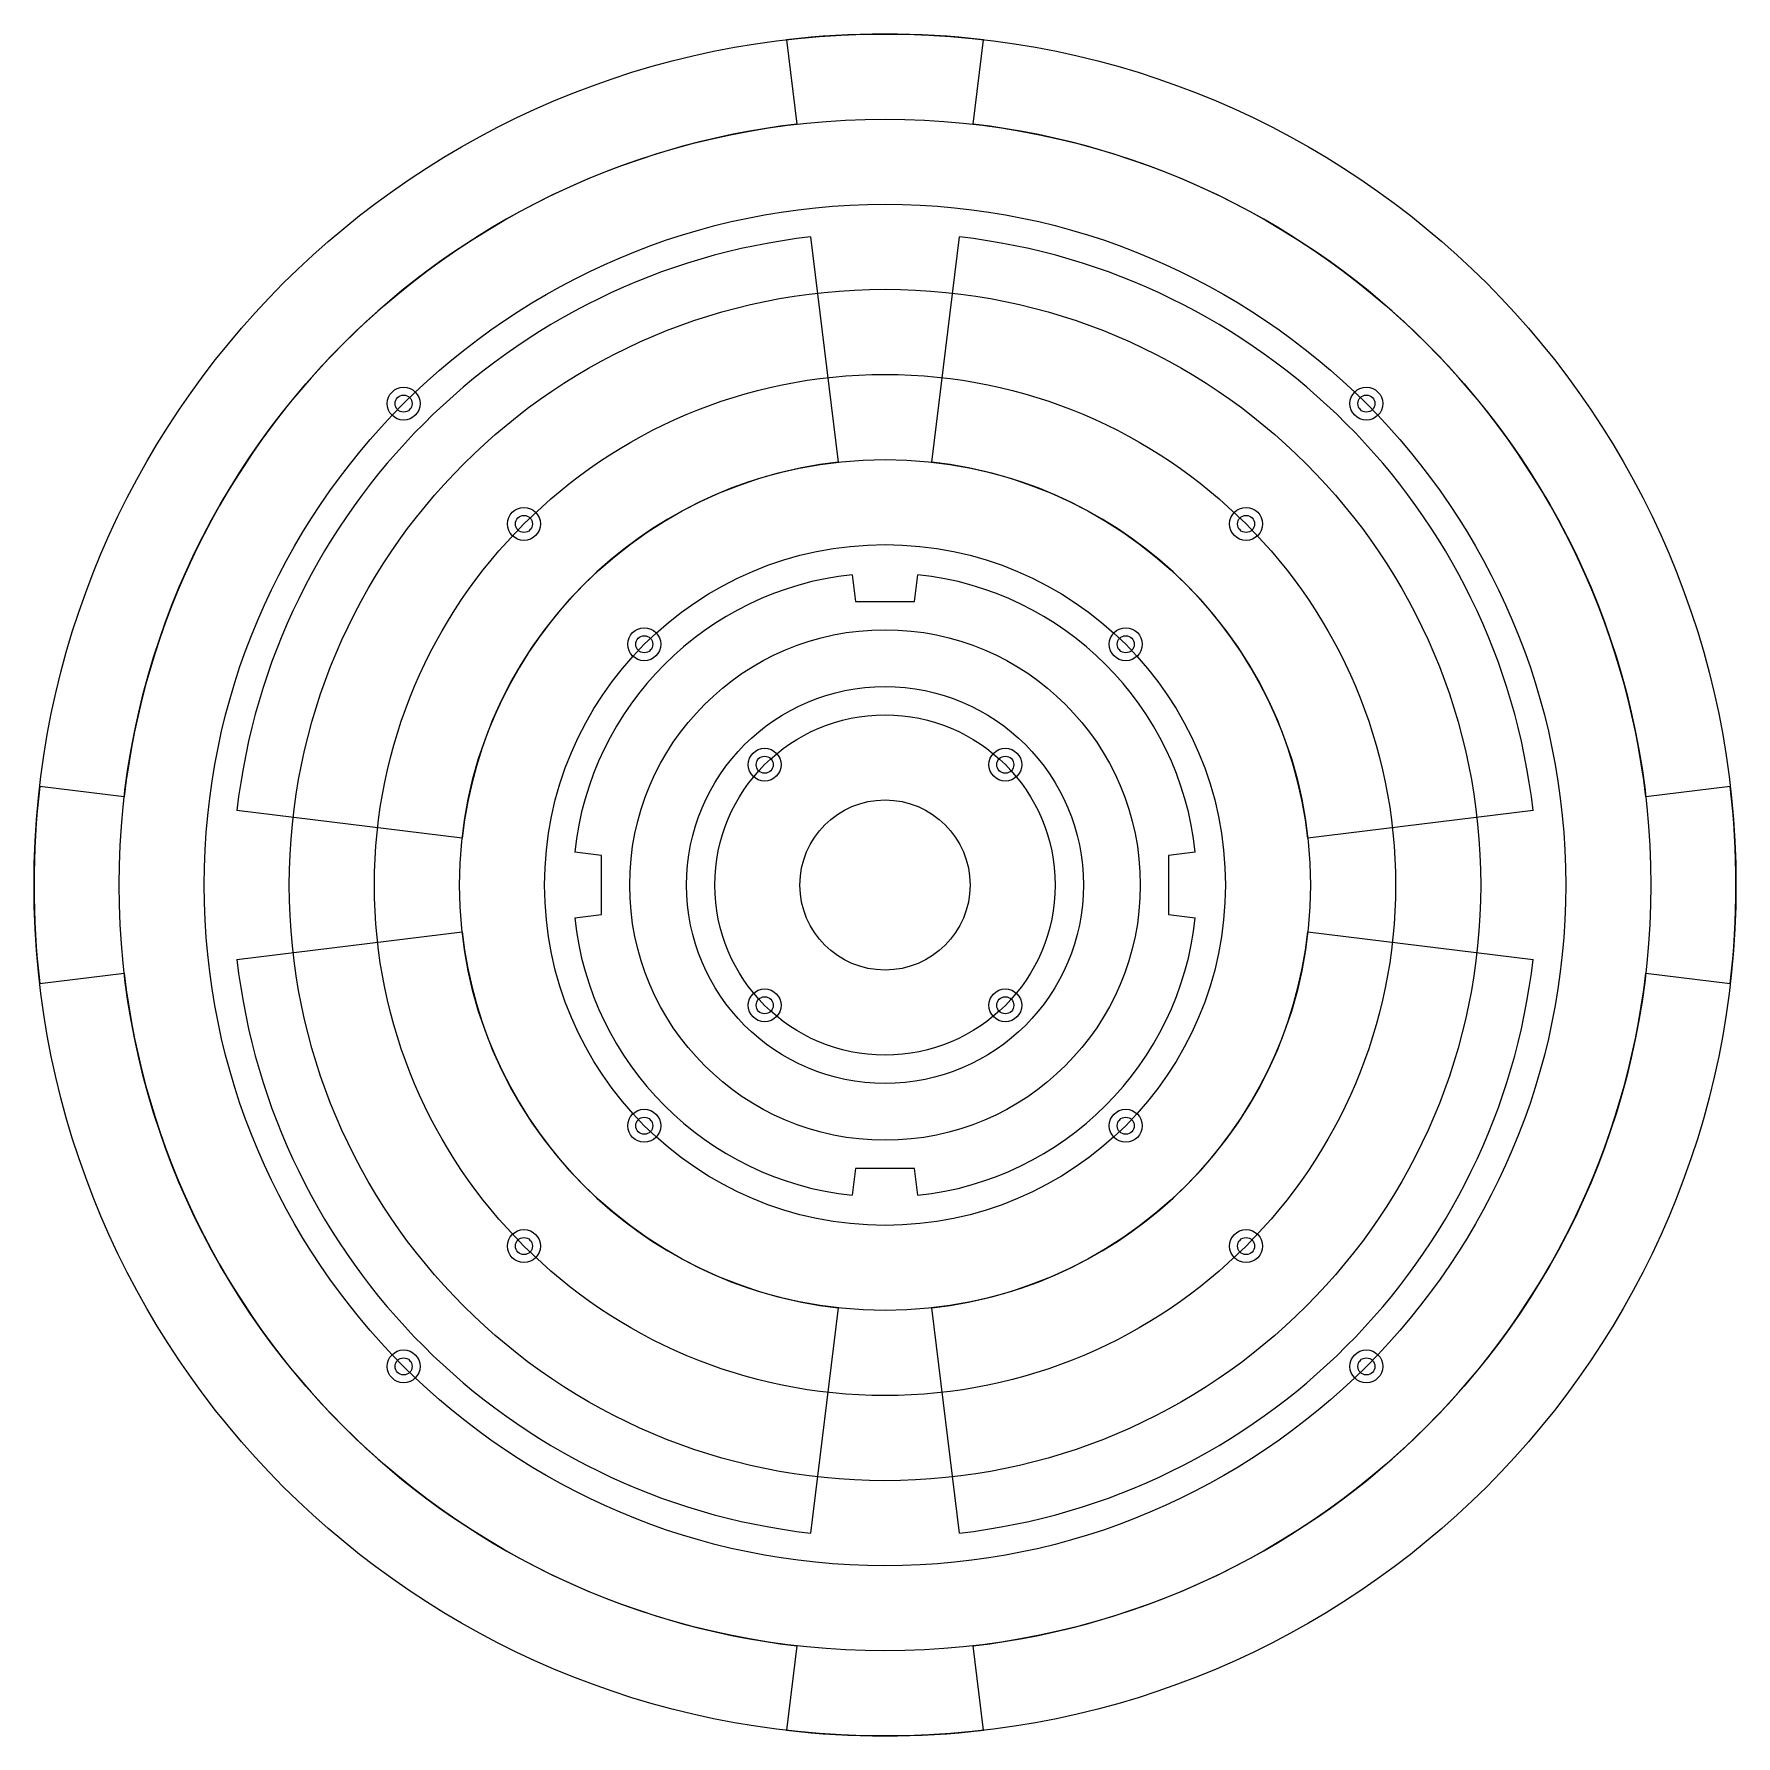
# Model space of a CAD drawing. Header units: millimetres. Extents: x -150 to 150, y -150 to 150.
import ezdxf

# ---------------------------------------------------------------- set-up
doc = ezdxf.new("R2010")
doc.units = ezdxf.units.MM
for name, color, linetype in [('MOUNT_DRILL', 2, 'CONTINUOUS'), ('MOUNT_PAD_OD', 2, 'CONTINUOUS'), ('PCB_OUTLINE', 7, 'CONTINUOUS'), ('RING_BOUNDARIES', 8, 'CONTINUOUS'), ('TARGET_PATTERN', 1, 'CONTINUOUS')]:
    doc.layers.add(name, color=color, linetype=linetype)

msp = doc.modelspace()

# ---------------------------------------------------------------- linework, layer by layer
at = {"layer": 'MOUNT_DRILL'}
for centre in [(-84.85, 84.85), (84.85, 84.85), (-63.64, 63.64), (63.64, 63.64), (-42.43, 42.43), (42.43, 42.43), (-21.21, 21.21), (21.21, 21.21), (-21.21, -21.21), (21.21, -21.21), (-42.43, -42.43), (42.43, -42.43), (-63.64, -63.64), (63.64, -63.64), (-84.85, -84.85), (84.85, -84.85)]:
    msp.add_circle(centre, 1.5, dxfattribs=at)
at = {"layer": 'MOUNT_PAD_OD'}
for centre in [(-84.85, 84.85), (84.85, 84.85), (-63.64, 63.64), (63.64, 63.64), (-42.43, 42.43), (42.43, 42.43), (-21.21, 21.21), (21.21, 21.21), (-21.21, -21.21), (21.21, -21.21), (-42.43, -42.43), (42.43, -42.43), (-63.64, -63.64), (63.64, -63.64), (-84.85, -84.85), (84.85, -84.85)]:
    msp.add_circle(centre, 2.9, dxfattribs=at)
at = {"layer": 'PCB_OUTLINE'}
msp.add_circle((0, 0), 150, dxfattribs=at)
at = {"layer": 'RING_BOUNDARIES'}
for radius in [150, 135, 120, 105, 90, 75, 60, 45, 30, 15]:
    msp.add_circle((0, 0), radius, dxfattribs=at)
at = {"layer": 'TARGET_PATTERN'}
for p, q in [((-17.38, 148.99), (-15.55, 134.1)), ((15.55, 134.1), (17.38, 148.99)), ((-13.11, 114.25), (-8.24, 74.55)), ((8.24, 74.55), (13.11, 114.25)), ((-5.8, 54.69), (-5.22, 50)), ((5.22, 50), (5.8, 54.69)), ((-5.22, 50), (5.22, 50)), ((-134.1, 15.55), (-148.99, 17.38)), ((148.99, 17.38), (134.1, 15.55)), ((-74.55, 8.24), (-114.25, 13.11)), ((114.25, 13.11), (74.55, 8.24)), ((-50, 5.22), (-54.69, 5.8)), ((-50, -5.22), (-50, 5.22)), ((54.69, 5.8), (50, 5.22)), ((50, 5.22), (50, -5.22)), ((-54.69, -5.8), (-50, -5.22)), ((50, -5.22), (54.69, -5.8)), ((-114.25, -13.11), (-74.55, -8.24)), ((74.55, -8.24), (114.25, -13.11)), ((-148.99, -17.38), (-134.1, -15.55)), ((134.1, -15.55), (148.99, -17.38)), ((-5.22, -50), (-5.8, -54.69)), ((5.22, -50), (-5.22, -50)), ((5.8, -54.69), (5.22, -50)), ((-8.24, -74.55), (-13.11, -114.25)), ((13.11, -114.25), (8.24, -74.55)), ((-15.55, -134.1), (-17.38, -148.99)), ((17.38, -148.99), (15.55, -134.1))]:
    msp.add_line(p, q, dxfattribs=at)
for radius in [35, 15]:
    msp.add_circle((0, 0), radius, dxfattribs=at)
for radius, start, end in [(150, 83.3479, 96.6521), (135, 96.6134, 173.3866), (135, 6.6134, 83.3866), (115, 96.5462, 173.4538), (115, 6.5462, 83.4538), (75, 96.3041, 173.6959), (75, 6.3041, 83.6959), (55, 96.0511, 173.9489), (55, 6.0511, 83.9489), (150, 173.3479, 186.6521), (150, 353.3479, 6.6521), (55, 186.0511, 263.9489), (55, 276.0511, 353.9489), (75, 186.3041, 263.6959), (75, 276.3041, 353.6959), (115, 186.5462, 263.4538), (115, 276.5462, 353.4538), (135, 186.6134, 263.3866), (135, 276.6134, 353.3866), (150, 263.3479, 276.6521)]:
    msp.add_arc((0, 0), radius, start, end, dxfattribs=at)

doc.saveas('drawing.dxf')
